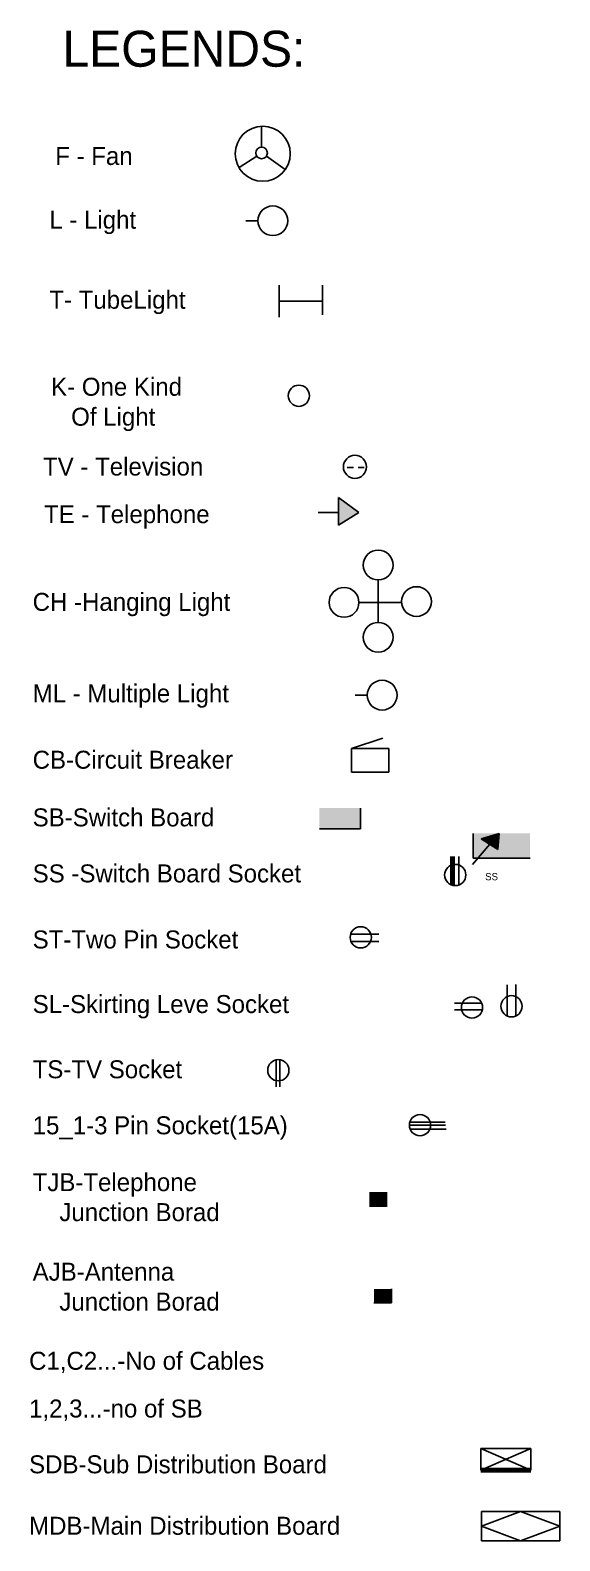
# Model space of a CAD drawing. Header units: inches. Extents: x -1333 to -370, y 234 to 1075.
# Drawn here: x -665 to -370, y 234 to 1074 of the extents above; entities that cross this region are included whole.
import ezdxf

# ---------------------------------------------------------------- set-up
doc = ezdxf.new("R2010")
doc.units = ezdxf.units.IN
doc.header["$MEASUREMENT"] = 0

msp = doc.modelspace()

# ---------------------------------------------------------------- hatches: boundary and pattern name
for color, points in [(0, [(-493.02, 801.38), (-493.02, 798.94), (-481.54, 805.91), (-493.02, 814.33)]), (0, [(-405.41, 619.36), (-404.18, 618.56), (-403.55, 627.44), (-413.44, 624.54)]), (55, [(-465.78, 427.97), (-475.76, 427.97), (-475.76, 420.18), (-465.78, 420.18)]), (141, [(-463.36, 374.14), (-473.26, 374.14), (-473.26, 366.35), (-463.36, 366.35)])]:
    msp.add_hatch(color=color).paths.add_polyline_path(points)
at = {"true_color": 0xa3a6a8}
for points in [[(-480.66, 641.53), (-503.51, 641.53), (-503.51, 629.99), (-480.66, 629.99)], [(-413.44, 624.54), (-403.55, 627.44), (-418.06, 627.44), (-418.06, 613.7), (-415.42, 613.7), (-408.69, 621.48)], [(-386.27, 627.44), (-403.55, 627.44), (-404.18, 618.56), (-405.41, 619.36), (-408.69, 621.48), (-415.42, 613.7), (-386.27, 613.7)]]:
    msp.add_hatch(color=253, dxfattribs=at).paths.add_polyline_path(points)

# ---------------------------------------------------------------- linework, layer by layer
for p, q in [((-535.71, 1009.22), (-535.71, 1020.86)), ((-538.39, 1004.27), (-548.28, 997.84)), ((-533.08, 1004.18), (-522.53, 996.81)), ((-537.75, 968.3), (-544.49, 968.3)), ((-526, 923.53), (-526, 932.5)), ((-526, 932.5), (-526, 914.63)), ((-501.84, 932.5), (-501.84, 923.53)), ((-501.84, 923.53), (-526, 923.53)), ((-526, 914.63), (-526, 923.53)), ((-526, 923.53), (-501.84, 923.53)), ((-501.84, 923.53), (-501.84, 915.9)), ((-488.12, 831.11), (-484.56, 831.11)), ((-481.91, 831.11), (-478.57, 831.11)), ((-481.54, 805.91), (-493.02, 814.33)), ((-493.02, 814.33), (-493.02, 801.38)), ((-504.3, 805.91), (-493.02, 805.91)), ((-493.02, 798.94), (-481.54, 805.91)), ((-493.02, 801.38), (-493.02, 798.94)), ((-470.84, 744.88), (-470.84, 768.5)), ((-481.56, 756.01), (-457.98, 756.01)), ((-476.91, 704.4), (-483.66, 704.4)), ((-485.77, 674.67), (-468.31, 680.42)), ((-485.77, 673.62), (-485.77, 674.67)), ((-485.77, 674.67), (-464.84, 674.67)), ((-485.77, 673.62), (-485.77, 661.54)), ((-464.84, 674.67), (-464.84, 661.54)), ((-485.77, 661.54), (-464.84, 661.54)), ((-480.66, 629.99), (-480.66, 641.53)), ((-503.51, 629.99), (-480.66, 629.99)), ((-418.06, 627.44), (-418.06, 613.7)), ((-403.55, 627.44), (-413.44, 624.54)), ((-413.44, 624.54), (-405.41, 619.36)), ((-404.18, 618.56), (-403.55, 627.44)), ((-426.04, 598.77), (-426.04, 614.72)), ((-418.38, 610.26), (-408.69, 621.48)), ((-418.06, 613.7), (-386.27, 613.7)), ((-405.41, 619.36), (-404.18, 618.56)), ((-486.14, 571.51), (-470.4, 571.51)), ((-485.97, 567.37), (-470.55, 567.37)), ((-399, 525.91), (-399, 543.25)), ((-394.18, 525.96), (-394.18, 543.4)), ((-413.26, 533.06), (-428.37, 533.06)), ((-412.88, 529.33), (-428.31, 529.33)), ((-527.68, 501.7), (-527.68, 486.52)), ((-525.67, 501.7), (-525.67, 486.52)), ((-453.46, 465.19), (-433.35, 465.19)), ((-453.24, 466.82), (-433.48, 466.82)), ((-453, 462.9), (-433.07, 462.9)), ((-465.78, 420.18), (-475.76, 420.18)), ((-463.36, 374.14), (-463.36, 366.35)), ((-463.36, 366.35), (-473.26, 366.35)), ((-413.69, 285.28), (-413.69, 273.28)), ((-385.96, 273.28), (-413.69, 285.28)), ((-385.96, 285.28), (-413.69, 273.28)), ((-413.69, 285.28), (-385.96, 285.28)), ((-385.96, 273.28), (-385.96, 285.28)), ((-413.42, 233.99), (-413.42, 250.29)), ((-413.42, 242.14), (-391.59, 250.29)), ((-413.42, 250.29), (-369.76, 250.29)), ((-391.59, 250.29), (-369.76, 242.14)), ((-369.76, 250.29), (-369.76, 233.99)), ((-413.42, 242.14), (-391.59, 233.99)), ((-391.59, 233.99), (-369.76, 242.14)), ((-413.42, 233.99), (-369.76, 233.99))]:
    msp.add_line(p, q)
at = {"lineweight": 211}
msp.add_line((-429.54, 598.66), (-429.54, 614.72), dxfattribs=at)
at = {"lineweight": 200}
msp.add_line((-413.69, 273.28), (-385.96, 273.28), dxfattribs=at)
for centre, radius in [((-535.08, 1005.57), 15.3), ((-535.71, 1006.01), 3.2), ((-529.46, 968.3), 8.29), ((-514.99, 870.93), 5.91), ((-483.79, 831.4), 6.41), ((-470.84, 776.79), 8.29), ((-449.5, 756.44), 8.29), ((-489.85, 756.01), 8.29), ((-470.84, 736.59), 8.29), ((-468.62, 704.4), 8.29), ((-427.96, 604.35), 5.91), ((-480.53, 569.66), 5.91), ((-418.64, 530.64), 5.91), ((-396.64, 531.33), 5.91), ((-526.43, 495.74), 5.91), ((-447.56, 465.19), 5.91)]:
    msp.add_circle(centre, radius)

# ---------------------------------------------------------------- texts
at = {"attachment_point": 1}
for s, insert, char_height, width in [('LEGENDS:', (-646.57, 1073.98), 20, 304.7275), ('F - Fan', (-650.58, 1009.32), 10, 67.1944), ('L - Light', (-653.86, 973.85), 10, 120.5841), ('T- TubeLight', (-653.86, 929.34), 10, 120.5841), ('K- One Kind\\P   Of Light', (-652.87, 880.95), 10, 120.5841), ('TV - Television', (-657.37, 836.56), 10, 150.8007), ('TE - Telephone', (-656.83, 810.07), 10, 150.8007), ('CH -Hanging Light', (-663.14, 761.28), 10, 171.5654), ('ML - Multiple Light', (-663.14, 710.4), 10, 196.6344), ('CB-Circuit Breaker', (-663.14, 673.47), 10, 167.2376), ('SB-Switch Board', (-663.14, 641.4), 10, 150.8007), ('SS -Switch Board Socket', (-663.14, 610.24), 10, 229.168), ('SS', (-411.31, 605.44), 4, 14.1513), ('ST-Two Pin Socket', (-663.14, 573.49), 10, 166.8247), ('SL-Skirting Leve Socket', (-663.14, 537.55), 10, 221.0648), ('TS-TV Socket', (-663.14, 501.27), 10, 150.8007), ('15_1-3 Pin Socket(15A)', (-663.14, 470.11), 10, 200.7863), ('TJB-Telephone \\P    Junction Borad', (-663.14, 438.48), 10, 174.2376), ('AJB-Antenna \\P    Junction Borad', (-663.14, 388.68), 10, 174.2376), ('C1,C2...-No of Cables', (-665.12, 339.12), 10, 178.039), ('1,2,3...-no of SB', (-665.12, 312.57), 10, 178.039), ('SDB-Sub Distribution Board', (-665.12, 281.53), 10, 257.9019), ('MDB-Main Distribution Board', (-665.12, 247.35), 10, 252.6554)]:
    msp.add_mtext(s, dxfattribs=dict(at, insert=insert, char_height=char_height, width=width))

doc.saveas('drawing.dxf')
